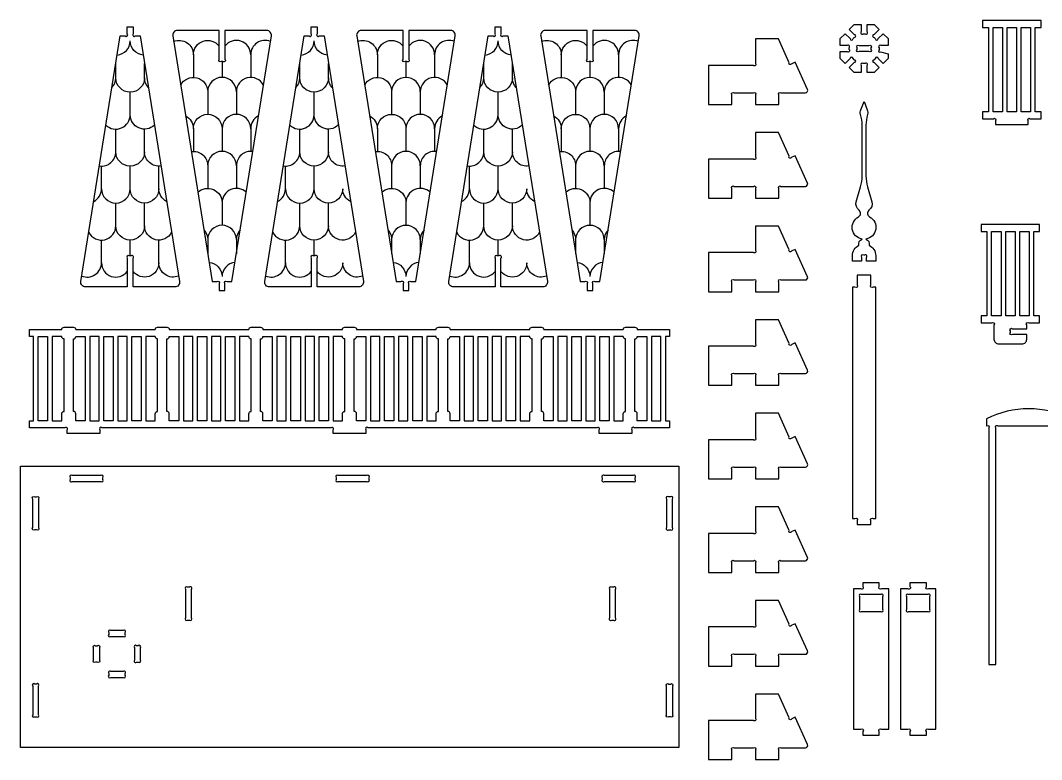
# Model space of a CAD drawing. Extents: x 83.8 to 170.3, y -22.3 to 53.3.
# Drawn here: x 85.19 to 107.01, y 37.47 to 53.27 of the extents above; entities that cross this region are included whole.
import ezdxf

# ---------------------------------------------------------------- set-up
doc = ezdxf.new("R2010")
doc.units = 0
doc.header["$MEASUREMENT"] = 0
doc.layers.get('0').update_dxf_attribs({"linetype": 'CONTINUOUS'})

msp = doc.modelspace()

# ---------------------------------------------------------------- linework, layer by layer
for points in [[(106.728, 51.042), (106.728, 51.123, -1), (106.772, 51.167), (107.003, 51.167), (107.003, 51.317), (106.878, 51.317), (106.878, 53.117), (107.003, 53.117), (107.003, 53.267), (105.753, 53.267), (105.753, 53.117), (105.878, 53.117), (105.878, 51.317), (105.753, 51.317), (105.753, 51.167), (105.984, 51.167, -1), (106.028, 51.123), (106.028, 51.042)], [(87.328, 52.935), (87.433, 52.935, 1), (87.477, 52.98), (87.477, 53.128), (87.602, 53.128), (87.602, 52.98, 1), (87.646, 52.935), (87.751, 52.935), (88.593, 47.688, -0.464243), (88.494, 47.571), (87.602, 47.571), (87.602, 48.188, 1), (87.558, 48.233), (87.521, 48.233, 1), (87.477, 48.188), (87.477, 47.571), (86.585, 47.571, -0.464243), (86.487, 47.688)], [(89.291, 47.688), (89.396, 47.688, -1), (89.44, 47.644), (89.44, 47.495), (89.565, 47.495), (89.565, 47.644, -1), (89.609, 47.688), (89.714, 47.688), (90.556, 52.935, 0.464243), (90.457, 53.052), (89.565, 53.052), (89.565, 52.435, -1), (89.521, 52.391), (89.484, 52.391, -1), (89.44, 52.435), (89.44, 53.052), (88.548, 53.052, 0.464243), (88.45, 52.935)], [(91.259, 52.935), (91.363, 52.935, 1), (91.408, 52.98), (91.408, 53.128), (91.533, 53.128), (91.533, 52.98, 1), (91.577, 52.935), (91.682, 52.935), (92.523, 47.688, -0.464243), (92.425, 47.571), (91.533, 47.571), (91.533, 48.188, 1), (91.488, 48.233), (91.452, 48.233, 1), (91.408, 48.188), (91.408, 47.571), (90.516, 47.571, -0.464243), (90.417, 47.688)], [(93.222, 47.688), (93.326, 47.688, -1), (93.371, 47.644), (93.371, 47.495), (93.496, 47.495), (93.496, 47.644, -1), (93.54, 47.688), (93.645, 47.688), (94.486, 52.935, 0.464243), (94.388, 53.052), (93.496, 53.052), (93.496, 52.435, -1), (93.451, 52.391), (93.415, 52.391, -1), (93.371, 52.435), (93.371, 53.052), (92.479, 53.052, 0.464243), (92.38, 52.935)], [(95.189, 52.935), (95.294, 52.935, 1), (95.338, 52.98), (95.338, 53.128), (95.463, 53.128), (95.463, 52.98, 1), (95.508, 52.935), (95.612, 52.935), (96.454, 47.688, -0.464243), (96.355, 47.571), (95.463, 47.571), (95.463, 48.188, 1), (95.419, 48.233), (95.383, 48.233, 1), (95.338, 48.188), (95.338, 47.571), (94.446, 47.571, -0.464243), (94.348, 47.688)], [(97.152, 47.688), (97.257, 47.688, -1), (97.301, 47.644), (97.301, 47.495), (97.426, 47.495), (97.426, 47.644, -1), (97.471, 47.688), (97.576, 47.688), (98.417, 52.935, 0.464243), (98.318, 53.052), (97.426, 53.052), (97.426, 52.435, -1), (97.382, 52.391), (97.346, 52.391, -1), (97.301, 52.435), (97.301, 53.052), (96.409, 53.052, 0.464243), (96.311, 52.935)], [(103.541, 52.684), (103.541, 52.637, 1), (103.574, 52.595), (103.734, 52.552), (103.734, 52.454), (103.629, 52.349), (103.524, 52.454, 1), (103.461, 52.454), (103.435, 52.428, 1), (103.435, 52.366), (103.54, 52.26), (103.435, 52.155), (103.286, 52.155), (103.286, 52.304, 1), (103.242, 52.348), (103.205, 52.348, 1), (103.161, 52.304), (103.161, 52.155), (103.012, 52.155), (102.906, 52.26), (103.011, 52.366, 1), (103.011, 52.428), (102.986, 52.454, 1), (102.923, 52.454), (102.818, 52.349), (102.712, 52.454), (102.712, 52.603), (102.861, 52.603, 1), (102.905, 52.648), (102.905, 52.684, 1), (102.861, 52.728), (102.712, 52.728), (102.712, 52.878), (102.818, 52.983), (102.923, 52.878, 1), (102.986, 52.878), (103.011, 52.904, 1), (103.011, 52.966), (102.906, 53.071), (103.012, 53.177), (103.161, 53.177), (103.161, 53.028, 1), (103.205, 52.984), (103.242, 52.984, 1), (103.286, 53.028), (103.286, 53.177), (103.435, 53.177), (103.54, 53.071), (103.435, 52.966, 1), (103.435, 52.904), (103.461, 52.878, 1), (103.524, 52.878), (103.629, 52.983), (103.734, 52.878), (103.734, 52.728), (103.586, 52.728, 1)], [(100.899, 52.871), (100.899, 52.349, -1), (100.855, 52.305), (99.899, 52.305), (99.899, 51.47), (100.399, 51.47), (100.399, 51.676, -1), (100.443, 51.72), (100.855, 51.72, -1), (100.899, 51.676), (100.899, 51.47), (101.399, 51.47), (101.399, 51.676, -1), (101.443, 51.72), (101.966, 51.72, 0.543691), (102.012, 51.791), (101.75, 52.375), (101.676, 52.342, -1), (101.618, 52.364), (101.391, 52.871)], [(103.116, 52.728), (103.324, 52.728, -1), (103.369, 52.684), (103.369, 52.648, -1), (103.324, 52.603), (103.116, 52.603, -1), (103.072, 52.648), (103.072, 52.684, -1)], [(103.339, 49.07, -0.718799), (103.261, 48.594, -0.374013), (103.331, 48.462, -0.284044), (103.469, 48.24), (103.469, 48.123), (103.272, 48.123), (103.272, 48.204, 1), (103.228, 48.248), (103.213, 48.248, 1), (103.168, 48.204), (103.168, 48.123), (102.972, 48.123), (102.972, 48.24, -0.284044), (103.109, 48.462, -0.374013), (103.179, 48.594, -0.718799), (103.102, 49.07, 0.544401), (103.114, 49.209, -0.306065), (103.054, 49.392), (103.146, 49.714, 0.070039), (103.179, 49.943), (103.179, 51.027, 0.071071), (103.146, 51.259, -0.166187), (103.15, 51.358), (103.22, 51.536), (103.29, 51.358, -0.166187), (103.295, 51.259, 0.071071), (103.261, 51.027), (103.261, 49.943, 0.070039), (103.294, 49.714), (103.386, 49.392, -0.306065), (103.326, 49.209, 0.544401)], [(100.899, 50.871), (100.899, 50.349, -1), (100.855, 50.305), (99.899, 50.305), (99.899, 49.47), (100.399, 49.47), (100.399, 49.676, -1), (100.443, 49.72), (100.855, 49.72, -1), (100.899, 49.676), (100.899, 49.47), (101.399, 49.47), (101.399, 49.676, -1), (101.443, 49.72), (101.966, 49.72, 0.543691), (102.012, 49.791), (101.75, 50.375), (101.676, 50.342, -1), (101.618, 50.364), (101.391, 50.871)], [(105.722, 46.804), (105.953, 46.804, -1), (105.997, 46.759), (105.997, 46.454, 0.414214), (106.097, 46.354), (106.597, 46.354, 0.414214), (106.697, 46.454), (106.697, 46.554), (106.392, 46.554, -1), (106.347, 46.598), (106.347, 46.634, -1), (106.392, 46.679), (106.697, 46.679), (106.697, 46.759, -1), (106.742, 46.804), (106.972, 46.804), (106.972, 46.954), (106.847, 46.954), (106.847, 48.754), (106.972, 48.754), (106.972, 48.904), (105.722, 48.904), (105.722, 48.754), (105.847, 48.754), (105.847, 46.954), (105.722, 46.954)], [(100.899, 48.871), (100.899, 48.349, -1), (100.855, 48.305), (99.899, 48.305), (99.899, 47.47), (100.399, 47.47), (100.399, 47.676, -1), (100.443, 47.72), (100.855, 47.72, -1), (100.899, 47.676), (100.899, 47.47), (101.399, 47.47), (101.399, 47.676, -1), (101.443, 47.72), (101.966, 47.72, 0.543691), (102.012, 47.791), (101.75, 48.375), (101.676, 48.342, -1), (101.618, 48.364), (101.391, 48.871)], [(103.469, 47.57), (103.413, 47.57, -1), (103.369, 47.614), (103.369, 47.82), (103.072, 47.82), (103.072, 47.614, -1), (103.027, 47.57), (102.972, 47.57), (102.972, 42.623), (103.027, 42.623, -1), (103.072, 42.579), (103.072, 42.498), (103.369, 42.498), (103.369, 42.579, -1), (103.413, 42.623), (103.469, 42.623)], [(99.062, 44.562), (98.306, 44.562, 1), (98.262, 44.518), (98.262, 44.437), (97.562, 44.437), (97.562, 44.518, 1), (97.518, 44.562), (92.62, 44.562, 1), (92.576, 44.518), (92.576, 44.437), (91.876, 44.437), (91.876, 44.518, 1), (91.832, 44.562), (86.934, 44.562, 1), (86.89, 44.518), (86.89, 44.437), (86.19, 44.437), (86.19, 44.518, 1), (86.146, 44.562), (85.39, 44.562), (85.39, 44.712), (85.476, 44.712), (85.476, 46.512), (85.39, 46.512), (85.39, 46.662), (86.076, 46.662, -0.414214), (86.126, 46.712), (86.326, 46.712, -0.414214), (86.376, 46.662), (88.076, 46.662, -0.414214), (88.126, 46.712), (88.326, 46.712, -0.414214), (88.376, 46.662), (90.076, 46.662, -0.414214), (90.126, 46.712), (90.326, 46.712, -0.414214), (90.376, 46.662), (92.076, 46.662, -0.414214), (92.126, 46.712), (92.326, 46.712, -0.414214), (92.376, 46.662), (94.076, 46.662, -0.414214), (94.126, 46.712), (94.326, 46.712, -0.414214), (94.376, 46.662), (96.076, 46.662, -0.414214), (96.126, 46.712), (96.326, 46.712, -0.414214), (96.376, 46.662), (98.076, 46.662, -0.414214), (98.126, 46.712), (98.326, 46.712, -0.414214), (98.376, 46.662), (99.062, 46.662), (99.062, 46.512), (98.976, 46.512), (98.976, 44.712), (99.062, 44.712)], [(100.899, 46.871), (100.899, 46.349, -1), (100.855, 46.305), (99.899, 46.305), (99.899, 45.47), (100.399, 45.47), (100.399, 45.676, -1), (100.443, 45.72), (100.855, 45.72, -1), (100.899, 45.676), (100.899, 45.47), (101.399, 45.47), (101.399, 45.676, -1), (101.443, 45.72), (101.966, 45.72, 0.543691), (102.012, 45.791), (101.75, 46.375), (101.676, 46.342, -1), (101.618, 46.364), (101.391, 46.871)], [(86.126, 44.912), (86.126, 46.462, -0.414214), (86.076, 46.512), (85.876, 46.512), (85.876, 44.712), (86.076, 44.712), (86.076, 44.862, -0.414214)], [(86.326, 44.912), (86.326, 46.462, 0.414214), (86.376, 46.512), (86.576, 46.512), (86.576, 44.712), (86.376, 44.712), (86.376, 44.862, 0.414214)], [(88.076, 44.712), (88.076, 44.862, -0.414214), (88.126, 44.912), (88.126, 46.462, -0.414214), (88.076, 46.512), (87.876, 46.512), (87.876, 44.712)], [(88.376, 44.712), (88.376, 44.862, 0.414214), (88.326, 44.912), (88.326, 46.462, 0.414214), (88.376, 46.512), (88.576, 46.512), (88.576, 44.712)], [(90.126, 44.912), (90.126, 46.462, -0.414214), (90.076, 46.512), (89.876, 46.512), (89.876, 44.712), (90.076, 44.712), (90.076, 44.862, -0.414214)], [(90.326, 44.912), (90.326, 46.462, 0.414214), (90.376, 46.512), (90.576, 46.512), (90.576, 44.712), (90.376, 44.712), (90.376, 44.862, 0.414214)], [(92.076, 44.712), (92.076, 44.862, -0.414214), (92.126, 44.912), (92.126, 46.462, -0.414214), (92.076, 46.512), (91.876, 46.512), (91.876, 44.712)], [(92.376, 44.712), (92.376, 44.862, 0.414214), (92.326, 44.912), (92.326, 46.462, 0.414214), (92.376, 46.512), (92.576, 46.512), (92.576, 44.712)], [(94.126, 44.912), (94.126, 46.462, -0.414214), (94.076, 46.512), (93.876, 46.512), (93.876, 44.712), (94.076, 44.712), (94.076, 44.862, -0.414214)], [(94.376, 44.712), (94.376, 44.862, 0.414214), (94.326, 44.912), (94.326, 46.462, 0.414214), (94.376, 46.512), (94.576, 46.512), (94.576, 44.712)], [(96.126, 44.912), (96.126, 46.462, -0.414214), (96.076, 46.512), (95.876, 46.512), (95.876, 44.712), (96.076, 44.712), (96.076, 44.862, -0.414214)], [(96.376, 44.712), (96.376, 44.862, 0.414214), (96.326, 44.912), (96.326, 46.462, 0.414214), (96.376, 46.512), (96.576, 46.512), (96.576, 44.712)], [(98.126, 44.912), (98.126, 46.462, -0.414214), (98.076, 46.512), (97.876, 46.512), (97.876, 44.712), (98.076, 44.712), (98.076, 44.862, -0.414214)], [(98.376, 44.712), (98.376, 44.862, 0.414214), (98.326, 44.912), (98.326, 46.462, 0.414214), (98.376, 46.512), (98.576, 46.512), (98.576, 44.712)], [(106.037, 39.503), (106.037, 44.558, -1), (106.081, 44.603), (107.393, 44.603, -1), (107.437, 44.558), (107.437, 39.503), (107.587, 39.503), (107.587, 44.558, -1), (107.631, 44.603), (107.637, 44.603), (107.637, 44.753, 0.238913), (105.837, 44.753), (105.837, 44.603), (105.843, 44.603, -1), (105.887, 44.558), (105.887, 39.503)], [(100.899, 44.871), (100.899, 44.349, -1), (100.855, 44.305), (99.899, 44.305), (99.899, 43.47), (100.399, 43.47), (100.399, 43.676, -1), (100.443, 43.72), (100.855, 43.72, -1), (100.899, 43.676), (100.899, 43.47), (101.399, 43.47), (101.399, 43.676, -1), (101.443, 43.72), (101.966, 43.72, 0.543691), (102.012, 43.791), (101.75, 44.375), (101.676, 44.342, -1), (101.618, 44.364), (101.391, 44.871)], [(86.912, 43.539), (86.301, 43.539, 1), (86.257, 43.495), (86.257, 43.458, 1), (86.301, 43.414), (86.912, 43.414, 1), (86.957, 43.458), (86.957, 43.495, 1)], [(91.987, 43.414), (92.598, 43.414, 1), (92.643, 43.458), (92.643, 43.495, 1), (92.598, 43.539), (91.987, 43.539, 1), (91.943, 43.495), (91.943, 43.458, 1)], [(98.284, 43.539), (97.673, 43.539, 1), (97.628, 43.495), (97.628, 43.458, 1), (97.673, 43.414), (98.284, 43.414, 1), (98.328, 43.458), (98.328, 43.495, 1)], [(85.582, 43.039), (85.582, 42.428, -1), (85.537, 42.384), (85.501, 42.384, -1), (85.457, 42.428), (85.457, 43.039, -1), (85.501, 43.084), (85.537, 43.084, -1)], [(99.003, 43.039), (99.003, 42.428, 1), (99.048, 42.384), (99.084, 42.384, 1), (99.128, 42.428), (99.128, 43.039, 1), (99.084, 43.084), (99.048, 43.084, 1)], [(100.899, 42.871), (100.899, 42.349, -1), (100.855, 42.305), (99.899, 42.305), (99.899, 41.47), (100.399, 41.47), (100.399, 41.676, -1), (100.443, 41.72), (100.855, 41.72, -1), (100.899, 41.676), (100.899, 41.47), (101.399, 41.47), (101.399, 41.676, -1), (101.443, 41.72), (101.966, 41.72, 0.543691), (102.012, 41.791), (101.75, 42.375), (101.676, 42.342, -1), (101.618, 42.364), (101.391, 42.871)], [(103.197, 41.247), (103.197, 41.166, -1), (103.153, 41.122), (102.997, 41.122), (102.997, 38.117), (103.153, 38.117, -1), (103.197, 38.073), (103.197, 37.992), (103.547, 37.992), (103.547, 38.073, -1), (103.591, 38.117), (103.747, 38.117), (103.747, 41.122), (103.591, 41.122, -1), (103.547, 41.166), (103.547, 41.247)], [(104.202, 41.247), (104.202, 41.166, -1), (104.158, 41.122), (104.002, 41.122), (104.002, 38.117), (104.158, 38.117, -1), (104.202, 38.073), (104.202, 37.992), (104.552, 37.992), (104.552, 38.073, -1), (104.596, 38.117), (104.752, 38.117), (104.752, 41.122), (104.596, 41.122, -1), (104.552, 41.166), (104.552, 41.247)], [(88.723, 41.109), (88.723, 40.497, 1), (88.767, 40.453), (88.804, 40.453, 1), (88.848, 40.497), (88.848, 41.109, 1), (88.804, 41.153), (88.767, 41.153, 1)], [(97.785, 41.109), (97.785, 40.497, 1), (97.83, 40.453), (97.866, 40.453, 1), (97.91, 40.497), (97.91, 41.109, 1), (97.866, 41.153), (97.83, 41.153, 1)], [(100.899, 40.871), (100.899, 40.349, -1), (100.855, 40.305), (99.899, 40.305), (99.899, 39.47), (100.399, 39.47), (100.399, 39.676, -1), (100.443, 39.72), (100.855, 39.72, -1), (100.899, 39.676), (100.899, 39.47), (101.399, 39.47), (101.399, 39.676, -1), (101.443, 39.72), (101.966, 39.72, 0.543691), (102.012, 39.791), (101.75, 40.375), (101.676, 40.342, -1), (101.618, 40.364), (101.391, 40.871)], [(103.122, 40.953), (103.122, 40.679, 1), (103.166, 40.635), (103.578, 40.635, 1), (103.622, 40.679), (103.622, 40.953, 1), (103.578, 40.997), (103.166, 40.997, 1)], [(104.127, 40.953), (104.127, 40.679, 1), (104.171, 40.635), (104.583, 40.635, 1), (104.627, 40.679), (104.627, 40.953, 1), (104.583, 40.997), (104.171, 40.997, 1)], [(87.126, 40.103), (87.387, 40.103, 1), (87.432, 40.147), (87.432, 40.184, 1), (87.387, 40.228), (87.126, 40.228, 1), (87.082, 40.184), (87.082, 40.147, 1)], [(86.882, 39.859), (86.882, 39.597, -1), (86.837, 39.553), (86.801, 39.553, -1), (86.757, 39.597), (86.757, 39.859, -1), (86.801, 39.903), (86.837, 39.903, -1)], [(87.632, 39.859), (87.632, 39.597, 1), (87.676, 39.553), (87.712, 39.553, 1), (87.757, 39.597), (87.757, 39.859, 1), (87.712, 39.903), (87.676, 39.903, 1)], [(87.387, 39.353), (87.126, 39.353, 1), (87.082, 39.309), (87.082, 39.272, 1), (87.126, 39.228), (87.387, 39.228, 1), (87.432, 39.272), (87.432, 39.309, 1)], [(85.457, 39.039), (85.457, 38.428, 1), (85.501, 38.384), (85.537, 38.384, 1), (85.582, 38.428), (85.582, 39.039, 1), (85.537, 39.084), (85.501, 39.084, 1)], [(99.128, 39.039), (99.128, 38.428, -1), (99.084, 38.384), (99.048, 38.384, -1), (99.003, 38.428), (99.003, 39.039, -1), (99.048, 39.084), (99.084, 39.084, -1)], [(100.899, 38.871), (100.899, 38.349, -1), (100.855, 38.305), (99.899, 38.305), (99.899, 37.47), (100.399, 37.47), (100.399, 37.676, -1), (100.443, 37.72), (100.855, 37.72, -1), (100.899, 37.676), (100.899, 37.47), (101.399, 37.47), (101.399, 37.676, -1), (101.443, 37.72), (101.966, 37.72, 0.543691), (102.012, 37.791), (101.75, 38.375), (101.676, 38.342, -1), (101.618, 38.364), (101.391, 38.871)]]:
    msp.add_lwpolyline(points, format="xyb", close=True)
for points in [[(105.978, 51.317), (105.978, 53.117), (106.178, 53.117), (106.178, 51.317)], [(106.278, 51.317), (106.278, 53.117), (106.478, 53.117), (106.478, 51.317)], [(106.578, 51.317), (106.578, 53.117), (106.778, 53.117), (106.778, 51.317)], [(105.947, 46.954), (105.947, 48.754), (106.147, 48.754), (106.147, 46.954)], [(106.247, 46.954), (106.247, 48.754), (106.447, 48.754), (106.447, 46.954)], [(106.547, 46.954), (106.547, 48.754), (106.747, 48.754), (106.747, 46.954)], [(85.576, 44.712), (85.576, 46.512), (85.776, 46.512), (85.776, 44.712)], [(86.876, 44.712), (86.876, 46.512), (86.676, 46.512), (86.676, 44.712)], [(87.176, 46.512), (87.176, 44.712), (86.976, 44.712), (86.976, 46.512)], [(87.476, 44.712), (87.476, 46.512), (87.276, 46.512), (87.276, 44.712)], [(87.776, 46.512), (87.776, 44.712), (87.576, 44.712), (87.576, 46.512)], [(88.676, 46.512), (88.676, 44.712), (88.876, 44.712), (88.876, 46.512)], [(88.976, 44.712), (88.976, 46.512), (89.176, 46.512), (89.176, 44.712)], [(89.276, 46.512), (89.276, 44.712), (89.476, 44.712), (89.476, 46.512)], [(89.576, 44.712), (89.576, 46.512), (89.776, 46.512), (89.776, 44.712)], [(90.876, 44.712), (90.876, 46.512), (90.676, 46.512), (90.676, 44.712)], [(91.176, 46.512), (91.176, 44.712), (90.976, 44.712), (90.976, 46.512)], [(91.476, 44.712), (91.476, 46.512), (91.276, 46.512), (91.276, 44.712)], [(91.776, 46.512), (91.776, 44.712), (91.576, 44.712), (91.576, 46.512)], [(92.676, 46.512), (92.676, 44.712), (92.876, 44.712), (92.876, 46.512)], [(92.976, 44.712), (92.976, 46.512), (93.176, 46.512), (93.176, 44.712)], [(93.276, 46.512), (93.276, 44.712), (93.476, 44.712), (93.476, 46.512)], [(93.576, 44.712), (93.576, 46.512), (93.776, 46.512), (93.776, 44.712)], [(94.676, 46.512), (94.676, 44.712), (94.876, 44.712), (94.876, 46.512)], [(94.976, 44.712), (94.976, 46.512), (95.176, 46.512), (95.176, 44.712)], [(95.276, 46.512), (95.276, 44.712), (95.476, 44.712), (95.476, 46.512)], [(95.576, 44.712), (95.576, 46.512), (95.776, 46.512), (95.776, 44.712)], [(96.676, 46.512), (96.676, 44.712), (96.876, 44.712), (96.876, 46.512)], [(96.976, 44.712), (96.976, 46.512), (97.176, 46.512), (97.176, 44.712)], [(97.276, 46.512), (97.276, 44.712), (97.476, 44.712), (97.476, 46.512)], [(97.576, 44.712), (97.576, 46.512), (97.776, 46.512), (97.776, 44.712)], [(98.876, 44.712), (98.876, 46.512), (98.676, 46.512), (98.676, 44.712)], [(85.195, 43.739), (99.265, 43.739), (99.265, 37.728), (85.195, 37.728)]]:
    msp.add_lwpolyline(points, close=True)
for points in [[(87.262, 52.527, 0.386683), (87.54, 52.832)], [(87.817, 52.527, -0.386683), (87.54, 52.832)], [(88.468, 52.818, -0.533027), (88.89, 52.535, -0.718135), (89.44, 52.72)], [(90.537, 52.818, 0.533027), (90.115, 52.535, 0.718135), (89.565, 52.72)], [(91.193, 52.527, 0.386683), (91.47, 52.832)], [(91.747, 52.527, -0.386683), (91.47, 52.832)], [(92.399, 52.818, -0.533027), (92.821, 52.535, -0.718135), (93.371, 52.72)], [(94.467, 52.818, 0.533027), (94.045, 52.535, 0.718135), (93.496, 52.72)], [(95.124, 52.527, 0.386683), (95.401, 52.832)], [(95.678, 52.527, -0.386683), (95.401, 52.832)], [(96.33, 52.818, -0.533027), (96.752, 52.535, -0.718135), (97.301, 52.72)], [(98.398, 52.818, 0.533027), (97.976, 52.535, 0.718135), (97.426, 52.72)], [(87.151, 51.832, 0.190036), (87.233, 52.041)], [(87.928, 51.832, -0.190036), (87.846, 52.041, -1), (87.233, 52.041)], [(88.618, 51.884, -0.786796), (89.196, 51.744)], [(90.387, 51.884, 0.786796), (89.809, 51.744, 1), (89.196, 51.744)], [(91.082, 51.832, 0.190036), (91.164, 52.041)], [(91.859, 51.832, -0.190036), (91.776, 52.041, -1), (91.164, 52.041)], [(92.549, 51.884, -0.786796), (93.127, 51.744)], [(94.318, 51.884, 0.786796), (93.739, 51.744, 1), (93.127, 51.744)], [(95.012, 51.832, 0.190036), (95.095, 52.041)], [(95.789, 51.832, -0.190036), (95.707, 52.041, -1), (95.095, 52.041)], [(96.479, 51.884, -0.786796), (97.058, 51.744)], [(98.248, 51.884, 0.786796), (97.67, 51.744, 1), (97.058, 51.744)], [(87.022, 51.029, 0.659483), (87.54, 51.251)], [(88.057, 51.029, -0.659483), (87.54, 51.251)], [(88.724, 51.226, -0.281609), (88.89, 50.954, -1), (89.503, 50.954)], [(90.282, 51.226, 0.281609), (90.115, 50.954, 1), (89.503, 50.954)], [(90.953, 51.029, 0.659483), (91.47, 51.251)], [(91.987, 51.029, -0.659483), (91.47, 51.251)], [(92.654, 51.226, -0.281609), (92.821, 50.954, -1), (93.433, 50.954)], [(94.212, 51.226, 0.281609), (94.045, 50.954, 1), (93.433, 50.954)], [(94.884, 51.029, 0.659483), (95.401, 51.251)], [(95.918, 51.029, -0.659483), (95.401, 51.251)], [(96.585, 51.226, -0.281609), (96.752, 50.954, -1), (97.364, 50.954)], [(98.143, 51.226, 0.281609), (97.976, 50.954, 1), (97.364, 50.954)], [(86.883, 50.157, 0.457939), (87.233, 50.46)], [(88.197, 50.157, -0.457939), (87.846, 50.46, -1), (87.233, 50.46)], [(88.846, 50.466, -0.457939), (89.196, 50.163)], [(90.16, 50.466, 0.457939), (89.809, 50.163, 1), (89.196, 50.163)], [(90.813, 50.157, 0.457939), (91.164, 50.46)], [(92.127, 50.157, -0.457939), (91.776, 50.46, -1), (91.164, 50.46)], [(92.776, 50.466, -0.457939), (93.127, 50.163)], [(94.09, 50.466, 0.457939), (93.739, 50.163, 1), (93.127, 50.163)], [(94.744, 50.157, 0.457939), (95.095, 50.46)], [(96.058, 50.157, -0.457939), (95.707, 50.46, -1), (95.095, 50.46)], [(96.707, 50.466, -0.457939), (97.058, 50.163)], [(98.021, 50.466, 0.457939), (97.67, 50.163, 1), (97.058, 50.163)], [(86.761, 49.397, 0.281609), (86.927, 49.67, 1), (87.54, 49.67)], [(88.319, 49.397, -0.281609), (88.152, 49.67, -1), (87.54, 49.67)], [(88.985, 49.594, -0.659483), (89.503, 49.373)], [(90.02, 49.594, 0.659483), (89.503, 49.373)], [(90.691, 49.397, 0.281609), (90.858, 49.67, 1), (91.47, 49.67)], [(92.249, 49.397, -0.281609), (92.082, 49.67, -1), (91.47, 49.67)], [(92.916, 49.594, -0.659483), (93.433, 49.373)], [(93.951, 49.594, 0.659483), (93.433, 49.373)], [(94.622, 49.397, 0.281609), (94.789, 49.67, 1), (95.401, 49.67)], [(96.18, 49.397, -0.281609), (96.013, 49.67, -1), (95.401, 49.67)], [(96.847, 49.594, -0.659483), (97.364, 49.373)], [(97.881, 49.594, 0.659483), (97.364, 49.373)], [(86.655, 48.739, 0.786796), (87.233, 48.879)], [(88.424, 48.739, -0.786796), (87.846, 48.879, -1), (87.233, 48.879)], [(89.891, 48.791, 0.190036), (89.809, 48.582, 1), (89.196, 48.582)], [(90.586, 48.739, 0.786796), (91.164, 48.879)], [(92.355, 48.739, -0.786796), (91.776, 48.879, -1), (91.164, 48.879)], [(93.822, 48.791, 0.190036), (93.739, 48.582, 1), (93.127, 48.582)], [(94.516, 48.739, 0.786796), (95.095, 48.879)], [(96.285, 48.739, -0.786796), (95.707, 48.879, -1), (95.095, 48.879)], [(97.752, 48.791, 0.190036), (97.67, 48.582, 1), (97.058, 48.582)], [(89.114, 48.791, -0.190036), (89.196, 48.582)], [(93.045, 48.791, -0.190036), (93.127, 48.582)], [(96.975, 48.791, -0.190036), (97.058, 48.582)], [(86.505, 47.805, 0.533027), (86.927, 48.088, 0.718135), (87.477, 47.903)], [(88.574, 47.805, -0.533027), (88.152, 48.088, -0.718135), (87.602, 47.903)], [(89.225, 48.096, -0.386683), (89.503, 47.792)], [(89.78, 48.096, 0.386683), (89.503, 47.792)], [(90.436, 47.805, 0.533027), (90.858, 48.088, 0.718135), (91.408, 47.903)], [(92.504, 47.805, -0.533027), (92.082, 48.088, -0.718135), (91.533, 47.903)], [(93.156, 48.096, -0.386683), (93.433, 47.792)], [(93.71, 48.096, 0.386683), (93.433, 47.792)], [(94.367, 47.805, 0.533027), (94.789, 48.088, 0.718135), (95.338, 47.903)], [(96.435, 47.805, -0.533027), (96.013, 48.088, -0.718135), (95.463, 47.903)], [(97.087, 48.096, -0.386683), (97.364, 47.792)], [(97.641, 48.096, 0.386683), (97.364, 47.792)]]:
    msp.add_lwpolyline(points, format="xyb")
for points in [[(88.89, 52.535), (88.89, 52.051)], [(89.503, 52.391), (89.503, 52.051)], [(90.115, 52.535), (90.115, 52.051)], [(92.821, 52.535), (92.821, 52.051)], [(93.433, 52.391), (93.433, 52.051)], [(94.045, 52.535), (94.045, 52.051)], [(96.752, 52.535), (96.752, 52.051)], [(97.364, 52.391), (97.364, 52.051)], [(97.976, 52.535), (97.976, 52.051)], [(87.233, 52.041), (87.233, 52.346)], [(87.846, 52.041), (87.846, 52.346)], [(91.164, 52.041), (91.164, 52.346)], [(91.776, 52.041), (91.776, 52.346)], [(95.095, 52.041), (95.095, 52.346)], [(95.707, 52.041), (95.707, 52.346)], [(87.54, 51.251), (87.54, 51.735)], [(89.196, 51.744), (89.196, 51.26)], [(89.809, 51.744), (89.809, 51.26)], [(91.47, 51.251), (91.47, 51.735)], [(93.127, 51.744), (93.127, 51.26)], [(93.739, 51.744), (93.739, 51.26)], [(95.401, 51.251), (95.401, 51.735)], [(97.058, 51.744), (97.058, 51.26)], [(97.67, 51.744), (97.67, 51.26)], [(87.233, 50.46), (87.233, 50.945)], [(87.846, 50.46), (87.846, 50.945)], [(88.89, 50.954), (88.89, 50.469)], [(89.503, 50.954), (89.503, 50.469)], [(90.115, 50.954), (90.115, 50.469)], [(91.164, 50.46), (91.164, 50.945)], [(91.776, 50.46), (91.776, 50.945)], [(92.821, 50.954), (92.821, 50.469)], [(93.433, 50.954), (93.433, 50.469)], [(94.045, 50.954), (94.045, 50.469)], [(95.095, 50.46), (95.095, 50.945)], [(95.707, 50.46), (95.707, 50.945)], [(96.752, 50.954), (96.752, 50.469)], [(97.364, 50.954), (97.364, 50.469)], [(97.976, 50.954), (97.976, 50.469)], [(86.927, 49.67), (86.927, 50.154)], [(87.54, 49.67), (87.54, 50.154)], [(88.152, 49.67), (88.152, 50.154)], [(89.196, 50.163), (89.196, 49.679)], [(89.809, 50.163), (89.809, 49.679)], [(90.858, 49.67), (90.858, 50.154)], [(91.47, 49.67), (91.47, 50.154)], [(93.127, 50.163), (93.127, 49.679)], [(93.739, 50.163), (93.739, 49.679)], [(94.789, 49.67), (94.789, 50.154)], [(95.401, 49.67), (95.401, 50.154)], [(97.058, 50.163), (97.058, 49.679)], [(97.67, 50.163), (97.67, 49.679)], [(87.233, 48.879), (87.233, 49.363)], [(87.846, 48.879), (87.846, 49.363)], [(89.503, 49.373), (89.503, 48.888)], [(91.164, 48.879), (91.164, 49.363)], [(91.776, 48.879), (91.776, 49.363)], [(93.433, 49.373), (93.433, 48.888)], [(95.095, 48.879), (95.095, 49.363)], [(95.707, 48.879), (95.707, 49.363)], [(97.364, 49.373), (97.364, 48.888)], [(86.927, 48.088), (86.927, 48.573)], [(87.54, 48.233), (87.54, 48.573)], [(88.152, 48.088), (88.152, 48.573)], [(89.196, 48.582), (89.196, 48.277)], [(89.809, 48.582), (89.809, 48.277)], [(90.858, 48.088), (90.858, 48.573)], [(91.47, 48.233), (91.47, 48.573)], [(93.127, 48.582), (93.127, 48.277)], [(93.739, 48.582), (93.739, 48.277)], [(94.789, 48.088), (94.789, 48.573)], [(95.401, 48.233), (95.401, 48.573)], [(97.058, 48.582), (97.058, 48.277)], [(97.67, 48.582), (97.67, 48.277)]]:
    msp.add_lwpolyline(points)

doc.saveas('drawing.dxf')
